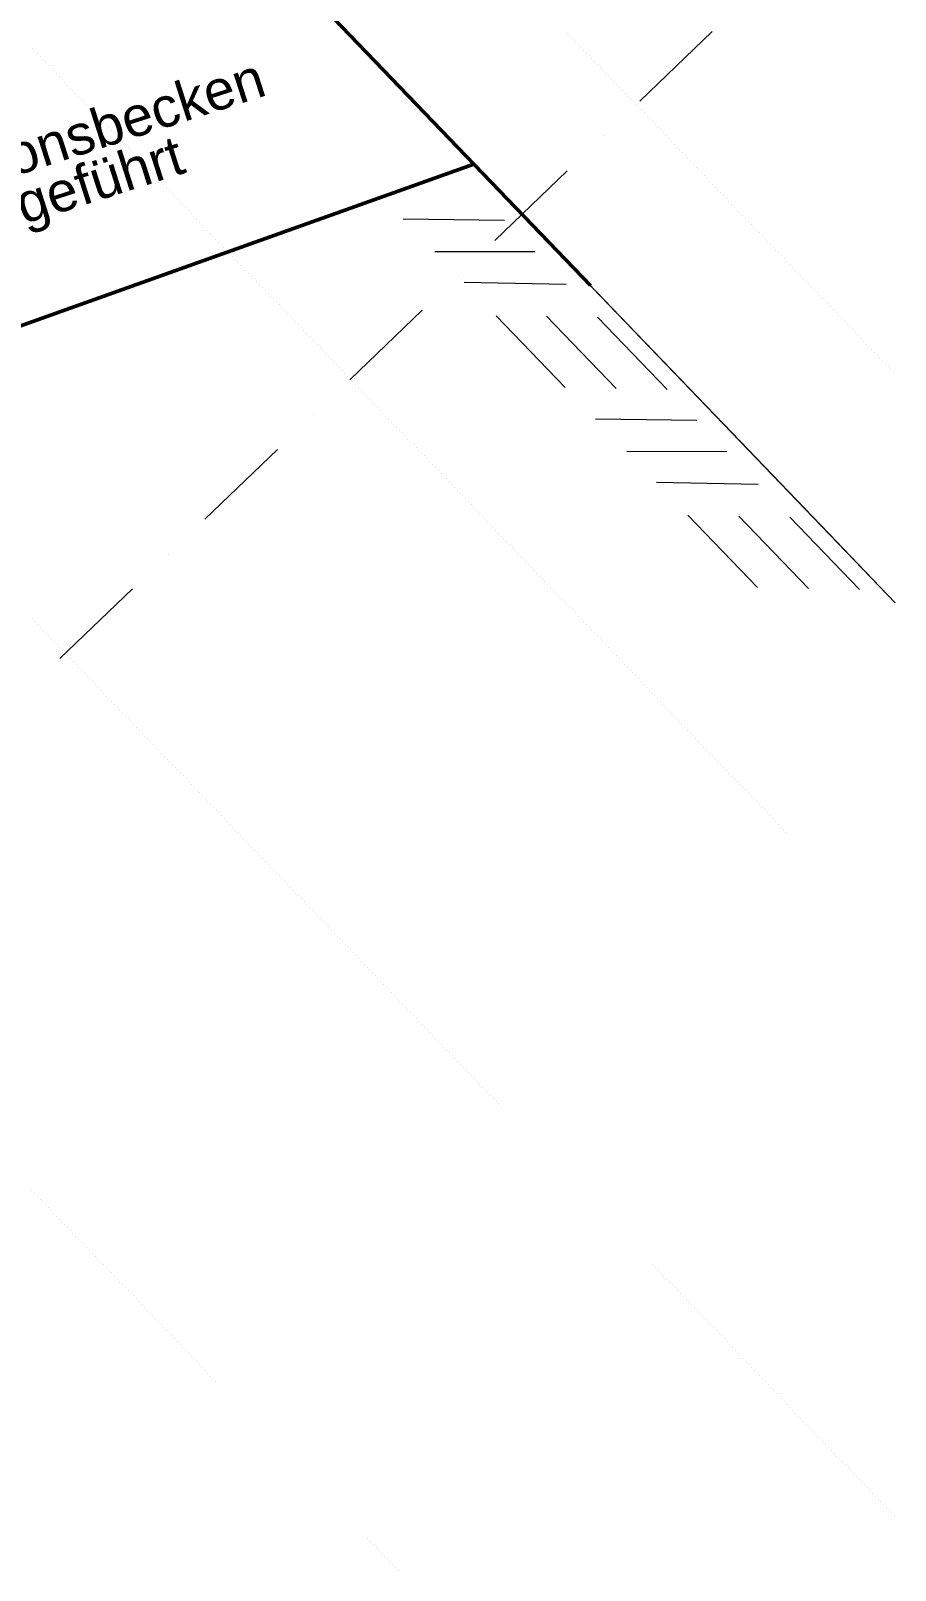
# Model space of a CAD drawing. Header units: metres. Extents: x 2687650.8 to 2687727.1, y 1234407.3 to 1234484.3.
# Drawn here: x 2687684.277 to 2687686.462, y 1234472.191 to 1234476.08 of the extents above; entities that cross this region are included whole.
import ezdxf

# ---------------------------------------------------------------- set-up
doc = ezdxf.new("R2010")
doc.units = ezdxf.units.M
for name, color, linetype in [('PDF_0', 7, 'Continuous'), ('PDF_E_BETON', 7, 'Continuous'), ('PDF_Ebene 2', 7, 'Continuous'), ('PDF_Text', 7, 'Continuous')]:
    doc.layers.add(name, color=color, linetype=linetype)
doc.layers.add('PDF__Parzellengrenze', color=7, linetype='Continuous', true_color=0x7f7f7f)
doc.layers.add('PDF_E_Schnitte_1_50', color=7, linetype='Continuous', true_color=0x7f7f7f)
doc.styles.add('PDF Arial', font='arial.ttf')

# ---------------------------------------------------------------- blocks, each defined once
blk = doc.blocks.new('A$C1c84ec86')
at = {"layer": 'PDF_0', "lineweight": 18}
blk.add_lwpolyline([(324.07, 3566.65), (579.34, 3566.65), (583.36, 3856.21), (583.36, 4046.29), (941.51, 4046.29)], dxfattribs=at)
at = {"layer": 'PDF__Parzellengrenze', "lineweight": 18}
for points in [[(805.41, 4087.57), (805.41, 4112.97)], [(805.41, 4074.87), (805.41, 4074.87)], [(805.41, 4036.77), (805.41, 4062.17)], [(805.41, 4024.07), (805.41, 4024.07)], [(805.41, 3985.97), (805.41, 4011.37)], [(805.41, 3973.27), (805.41, 3973.27)], [(805.41, 3935.16), (805.41, 3960.56)], [(805.41, 3922.46), (805.41, 3922.46)], [(805.41, 3884.36), (805.41, 3909.76)]]:
    blk.add_lwpolyline(points, dxfattribs=at)
at = {"layer": 'PDF_E_BETON', "lineweight": 50}
blk.add_lwpolyline([(583.36, 3792.08), (673.32, 3792.08), (787.84, 4046.29)], dxfattribs=at)
at = {"layer": 'PDF_E_Schnitte_1_50', "color": 7, "lineweight": 50}
blk.add_lwpolyline([(579.34, 3332.12), (579.34, 4046.29), (830.38, 4046.29)], dxfattribs=at)
at = {"layer": 'PDF_E_Schnitte_1_50', "lineweight": 18}
for points in [[(787.84, 4046.29), (812.18, 4046.29), (847.1, 4046.29), (882.03, 4046.29), (917.17, 4046.29), (941.51, 4046.29)], [(803.5, 4042.06), (785.51, 4023.85)], [(814.51, 4042.06), (796.94, 4023.85)], [(825.94, 4042.06), (807.73, 4023.85)], [(837.37, 4042.06), (862.77, 4042.06)], [(873.56, 4042.06), (855.57, 4023.85)], [(884.57, 4042.06), (867, 4023.85)], [(896, 4042.06), (877.8, 4023.85)], [(907.43, 4042.06), (932.83, 4042.06)], [(828.27, 4032.96), (853.67, 4032.96)], [(898.33, 4032.96), (923.73, 4032.96)], [(819.38, 4023.85), (844.56, 4023.85)], [(889.23, 4023.85), (914.63, 4023.85)]]:
    blk.add_lwpolyline(points, dxfattribs=at)
at = {"layer": 'PDF_Ebene 2', "lineweight": 20}
for points in [[(780.43, 4086.3), (780.43, 4086.3)], [(781.28, 4086.3), (781.28, 4086.3)], [(782.33, 4086.3), (782.33, 4086.3)], [(783.39, 4086.3), (783.39, 4086.3)], [(784.24, 4086.3), (784.24, 4086.3)], [(785.3, 4086.3), (785.3, 4086.3)], [(786.36, 4086.3), (786.36, 4086.3)], [(787.41, 4086.3), (787.41, 4086.3)], [(788.26, 4086.3), (788.26, 4086.3)], [(789.32, 4086.3), (789.32, 4086.3)], [(790.38, 4086.3), (790.38, 4086.3)], [(791.44, 4086.3), (791.44, 4086.3)], [(792.28, 4086.3), (792.28, 4086.3)], [(793.34, 4086.3), (793.34, 4086.3)], [(794.4, 4086.3), (794.4, 4086.3)], [(795.25, 4086.3), (795.25, 4086.3)], [(796.3, 4086.3), (796.3, 4086.3)], [(797.36, 4086.3), (797.36, 4086.3)], [(798.42, 4086.3), (798.42, 4086.3)], [(799.27, 4086.3), (799.27, 4086.3)], [(800.33, 4086.3), (800.33, 4086.3)], [(801.38, 4086.3), (801.38, 4086.3)], [(802.44, 4086.3), (802.44, 4086.3)], [(803.29, 4086.3), (803.29, 4086.3)], [(804.35, 4086.3), (804.35, 4086.3)], [(805.41, 4086.3), (805.41, 4086.3)], [(806.25, 4086.3), (806.25, 4086.3)], [(807.31, 4086.3), (807.31, 4086.3)], [(808.37, 4086.3), (808.37, 4086.3)], [(809.43, 4086.3), (809.43, 4086.3)], [(810.27, 4086.3), (810.27, 4086.3)], [(811.33, 4086.3), (811.33, 4086.3)], [(812.39, 4086.3), (812.39, 4086.3)], [(813.45, 4086.3), (813.45, 4086.3)], [(814.3, 4086.3), (814.3, 4086.3)], [(815.35, 4086.3), (815.35, 4086.3)], [(816.41, 4086.3), (816.41, 4086.3)], [(817.26, 4086.3), (817.26, 4086.3)], [(818.32, 4086.3), (818.32, 4086.3)], [(819.38, 4086.3), (819.38, 4086.3)], [(820.43, 4086.3), (820.43, 4086.3)], [(821.28, 4086.3), (821.28, 4086.3)], [(822.34, 4086.3), (822.34, 4086.3)], [(823.4, 4086.3), (823.4, 4086.3)], [(824.24, 4086.3), (824.24, 4086.3)], [(825.3, 4086.3), (825.3, 4086.3)], [(826.36, 4086.3), (826.36, 4086.3)], [(827.42, 4086.3), (827.42, 4086.3)], [(828.27, 4086.3), (828.27, 4086.3)], [(829.32, 4086.3), (829.32, 4086.3)], [(830.38, 4086.3), (830.38, 4086.3)], [(831.44, 4086.3), (831.44, 4086.3)], [(832.29, 4086.3), (832.29, 4086.3)], [(833.35, 4086.3), (833.35, 4086.3)], [(834.4, 4086.3), (834.4, 4086.3)], [(835.25, 4086.3), (835.25, 4086.3)], [(836.31, 4086.3), (836.31, 4086.3)], [(837.37, 4086.3), (837.37, 4086.3)], [(838.43, 4086.3), (838.43, 4086.3)], [(839.27, 4086.3), (839.27, 4086.3)], [(840.33, 4086.3), (840.33, 4086.3)], [(841.39, 4086.3), (841.39, 4086.3)], [(842.45, 4086.3), (842.45, 4086.3)], [(843.29, 4086.3), (843.29, 4086.3)], [(844.35, 4086.3), (844.35, 4086.3)], [(845.41, 4086.3), (845.41, 4086.3)], [(846.26, 4086.3), (846.26, 4086.3)], [(847.32, 4086.3), (847.32, 4086.3)], [(848.37, 4086.3), (848.37, 4086.3)], [(849.43, 4086.3), (849.43, 4086.3)], [(850.28, 4086.3), (850.28, 4086.3)], [(851.34, 4086.3), (851.34, 4086.3)], [(852.4, 4086.3), (852.4, 4086.3)], [(853.46, 4086.3), (853.46, 4086.3)], [(854.3, 4086.3), (854.3, 4086.3)], [(855.36, 4086.3), (855.36, 4086.3)], [(856.42, 4086.3), (856.42, 4086.3)], [(857.27, 4086.3), (857.27, 4086.3)], [(858.32, 4086.3), (858.32, 4086.3)], [(859.38, 4086.3), (859.38, 4086.3)], [(860.44, 4086.3), (860.44, 4086.3)], [(861.29, 4086.3), (861.29, 4086.3)], [(862.35, 4086.3), (862.35, 4086.3)], [(863.4, 4086.3), (863.4, 4086.3)], [(864.46, 4086.3), (864.46, 4086.3)], [(865.31, 4086.3), (865.31, 4086.3)], [(866.37, 4086.3), (866.37, 4086.3)], [(867.43, 4086.3), (867.43, 4086.3)], [(868.27, 4086.3), (868.27, 4086.3)], [(869.33, 4086.3), (869.33, 4086.3)], [(870.39, 4086.3), (870.39, 4086.3)], [(871.45, 4086.3), (871.45, 4086.3)], [(872.29, 4086.3), (872.29, 4086.3)], [(873.35, 4086.3), (873.35, 4086.3)], [(874.41, 4086.3), (874.41, 4086.3)], [(875.26, 4086.3), (875.26, 4086.3)], [(876.32, 4086.3), (876.32, 4086.3)], [(877.37, 4086.3), (877.37, 4086.3)], [(878.43, 4086.3), (878.43, 4086.3)], [(879.28, 4086.3), (879.28, 4086.3)], [(880.34, 4086.3), (880.34, 4086.3)], [(881.4, 4086.3), (881.4, 4086.3)], [(882.45, 4086.3), (882.45, 4086.3)], [(883.3, 4086.3), (883.3, 4086.3)], [(884.36, 4086.3), (884.36, 4086.3)], [(885.42, 4086.3), (885.42, 4086.3)], [(886.26, 4086.3), (886.26, 4086.3)], [(887.32, 4086.3), (887.32, 4086.3)], [(888.38, 4086.3), (888.38, 4086.3)], [(889.44, 4086.3), (889.44, 4086.3)], [(890.29, 4086.3), (890.29, 4086.3)], [(891.34, 4086.3), (891.34, 4086.3)], [(892.4, 4086.3), (892.4, 4086.3)], [(893.46, 4086.3), (893.46, 4086.3)], [(894.31, 4086.3), (894.31, 4086.3)], [(895.37, 4086.3), (895.37, 4086.3)], [(896.42, 4086.3), (896.42, 4086.3)], [(897.27, 4086.3), (897.27, 4086.3)], [(898.33, 4086.3), (898.33, 4086.3)], [(899.39, 4086.3), (899.39, 4086.3)], [(689.41, 3986.18), (689.41, 3986.18)], [(690.26, 3986.18), (690.26, 3986.18)], [(691.32, 3986.18), (691.32, 3986.18)], [(692.37, 3986.18), (692.37, 3986.18)], [(693.22, 3986.18), (693.22, 3986.18)], [(694.28, 3986.18), (694.28, 3986.18)], [(695.34, 3986.18), (695.34, 3986.18)], [(696.4, 3986.18), (696.4, 3986.18)], [(697.24, 3986.18), (697.24, 3986.18)], [(698.3, 3986.18), (698.3, 3986.18)], [(699.36, 3986.18), (699.36, 3986.18)], [(700.42, 3986.18), (700.42, 3986.18)], [(701.26, 3986.18), (701.26, 3986.18)], [(702.32, 3986.18), (702.32, 3986.18)], [(703.38, 3986.18), (703.38, 3986.18)], [(704.23, 3986.18), (704.23, 3986.18)], [(705.29, 3986.18), (705.29, 3986.18)], [(706.34, 3986.18), (706.34, 3986.18)], [(707.4, 3986.18), (707.4, 3986.18)], [(708.25, 3986.18), (708.25, 3986.18)], [(709.31, 3986.18), (709.31, 3986.18)], [(710.37, 3986.18), (710.37, 3986.18)], [(711.21, 3986.18), (711.21, 3986.18)], [(712.27, 3986.18), (712.27, 3986.18)], [(713.33, 3986.18), (713.33, 3986.18)], [(714.39, 3986.18), (714.39, 3986.18)], [(715.23, 3986.18), (715.23, 3986.18)], [(716.29, 3986.18), (716.29, 3986.18)], [(717.35, 3986.18), (717.35, 3986.18)], [(718.41, 3986.18), (718.41, 3986.18)], [(719.26, 3986.18), (719.26, 3986.18)], [(720.31, 3986.18), (720.31, 3986.18)], [(721.37, 3986.18), (721.37, 3986.18)], [(722.22, 3986.18), (722.22, 3986.18)], [(723.28, 3986.18), (723.28, 3986.18)], [(724.34, 3986.18), (724.34, 3986.18)], [(725.39, 3986.18), (725.39, 3986.18)], [(726.24, 3986.18), (726.24, 3986.18)], [(727.3, 3986.18), (727.3, 3986.18)], [(728.36, 3986.18), (728.36, 3986.18)], [(729.42, 3986.18), (729.42, 3986.18)], [(730.26, 3986.18), (730.26, 3986.18)], [(731.32, 3986.18), (731.32, 3986.18)], [(732.38, 3986.18), (732.38, 3986.18)], [(733.23, 3986.18), (733.23, 3986.18)], [(734.28, 3986.18), (734.28, 3986.18)], [(735.34, 3986.18), (735.34, 3986.18)], [(736.4, 3986.18), (736.4, 3986.18)], [(737.25, 3986.18), (737.25, 3986.18)], [(738.31, 3986.18), (738.31, 3986.18)], [(739.36, 3986.18), (739.36, 3986.18)], [(740.42, 3986.18), (740.42, 3986.18)], [(741.27, 3986.18), (741.27, 3986.18)], [(742.33, 3986.18), (742.33, 3986.18)], [(743.39, 3986.18), (743.39, 3986.18)], [(744.23, 3986.18), (744.23, 3986.18)], [(745.29, 3986.18), (745.29, 3986.18)], [(746.35, 3986.18), (746.35, 3986.18)], [(747.41, 3986.18), (747.41, 3986.18)], [(748.25, 3986.18), (748.25, 3986.18)], [(749.31, 3986.18), (749.31, 3986.18)], [(750.37, 3986.18), (750.37, 3986.18)], [(751.43, 3986.18), (751.43, 3986.18)], [(752.28, 3986.18), (752.28, 3986.18)], [(753.33, 3986.18), (753.33, 3986.18)], [(754.39, 3986.18), (754.39, 3986.18)], [(755.24, 3986.18), (755.24, 3986.18)], [(756.3, 3986.18), (756.3, 3986.18)], [(757.36, 3986.18), (757.36, 3986.18)], [(758.42, 3986.18), (758.42, 3986.18)], [(759.26, 3986.18), (759.26, 3986.18)], [(760.32, 3986.18), (760.32, 3986.18)], [(761.38, 3986.18), (761.38, 3986.18)], [(762.23, 3986.18), (762.23, 3986.18)], [(763.28, 3986.18), (763.28, 3986.18)], [(764.34, 3986.18), (764.34, 3986.18)], [(765.4, 3986.18), (765.4, 3986.18)], [(766.25, 3986.18), (766.25, 3986.18)], [(767.31, 3986.18), (767.31, 3986.18)], [(768.36, 3986.18), (768.36, 3986.18)], [(769.42, 3986.18), (769.42, 3986.18)], [(770.27, 3986.18), (770.27, 3986.18)], [(771.33, 3986.18), (771.33, 3986.18)], [(772.39, 3986.18), (772.39, 3986.18)], [(773.23, 3986.18), (773.23, 3986.18)], [(774.29, 3986.18), (774.29, 3986.18)], [(775.35, 3986.18), (775.35, 3986.18)], [(776.41, 3986.18), (776.41, 3986.18)], [(777.25, 3986.18), (777.25, 3986.18)], [(778.31, 3986.18), (778.31, 3986.18)], [(779.37, 3986.18), (779.37, 3986.18)], [(780.43, 3986.18), (780.43, 3986.18)], [(781.28, 3986.18), (781.28, 3986.18)], [(782.33, 3986.18), (782.33, 3986.18)], [(783.39, 3986.18), (783.39, 3986.18)], [(784.24, 3986.18), (784.24, 3986.18)], [(785.3, 3986.18), (785.3, 3986.18)], [(786.36, 3986.18), (786.36, 3986.18)], [(787.41, 3986.18), (787.41, 3986.18)], [(788.26, 3986.18), (788.26, 3986.18)], [(789.32, 3986.18), (789.32, 3986.18)], [(790.38, 3986.18), (790.38, 3986.18)], [(791.44, 3986.18), (791.44, 3986.18)], [(792.28, 3986.18), (792.28, 3986.18)], [(793.34, 3986.18), (793.34, 3986.18)], [(794.4, 3986.18), (794.4, 3986.18)], [(795.25, 3986.18), (795.25, 3986.18)], [(796.3, 3986.18), (796.3, 3986.18)], [(797.36, 3986.18), (797.36, 3986.18)], [(798.42, 3986.18), (798.42, 3986.18)], [(799.27, 3986.18), (799.27, 3986.18)], [(800.33, 3986.18), (800.33, 3986.18)], [(801.38, 3986.18), (801.38, 3986.18)], [(802.44, 3986.18), (802.44, 3986.18)], [(803.29, 3986.18), (803.29, 3986.18)], [(804.35, 3986.18), (804.35, 3986.18)], [(805.41, 3986.18), (805.41, 3986.18)], [(806.25, 3986.18), (806.25, 3986.18)], [(807.31, 3986.18), (807.31, 3986.18)], [(808.37, 3986.18), (808.37, 3986.18)], [(809.43, 3986.18), (809.43, 3986.18)], [(810.27, 3986.18), (810.27, 3986.18)], [(811.33, 3986.18), (811.33, 3986.18)], [(812.39, 3986.18), (812.39, 3986.18)], [(813.45, 3986.18), (813.45, 3986.18)], [(814.3, 3986.18), (814.3, 3986.18)], [(815.35, 3986.18), (815.35, 3986.18)], [(816.41, 3986.18), (816.41, 3986.18)], [(817.26, 3986.18), (817.26, 3986.18)], [(818.32, 3986.18), (818.32, 3986.18)], [(819.38, 3986.18), (819.38, 3986.18)], [(820.43, 3986.18), (820.43, 3986.18)], [(821.28, 3986.18), (821.28, 3986.18)], [(822.34, 3986.18), (822.34, 3986.18)], [(823.4, 3986.18), (823.4, 3986.18)], [(824.24, 3986.18), (824.24, 3986.18)], [(825.3, 3986.18), (825.3, 3986.18)], [(826.36, 3986.18), (826.36, 3986.18)], [(827.42, 3986.18), (827.42, 3986.18)], [(828.27, 3986.18), (828.27, 3986.18)], [(829.32, 3986.18), (829.32, 3986.18)], [(830.38, 3986.18), (830.38, 3986.18)], [(831.44, 3986.18), (831.44, 3986.18)], [(832.29, 3986.18), (832.29, 3986.18)], [(833.35, 3986.18), (833.35, 3986.18)], [(834.4, 3986.18), (834.4, 3986.18)], [(835.25, 3986.18), (835.25, 3986.18)], [(836.31, 3986.18), (836.31, 3986.18)], [(837.37, 3986.18), (837.37, 3986.18)], [(838.43, 3986.18), (838.43, 3986.18)], [(839.27, 3986.18), (839.27, 3986.18)], [(840.33, 3986.18), (840.33, 3986.18)], [(841.39, 3986.18), (841.39, 3986.18)], [(842.45, 3986.18), (842.45, 3986.18)], [(843.29, 3986.18), (843.29, 3986.18)], [(844.35, 3986.18), (844.35, 3986.18)], [(845.41, 3986.18), (845.41, 3986.18)], [(846.26, 3986.18), (846.26, 3986.18)], [(847.32, 3986.18), (847.32, 3986.18)], [(848.37, 3986.18), (848.37, 3986.18)], [(849.43, 3986.18), (849.43, 3986.18)], [(850.28, 3986.18), (850.28, 3986.18)], [(851.34, 3986.18), (851.34, 3986.18)], [(852.4, 3986.18), (852.4, 3986.18)], [(853.46, 3986.18), (853.46, 3986.18)], [(854.3, 3986.18), (854.3, 3986.18)], [(855.36, 3986.18), (855.36, 3986.18)], [(856.42, 3986.18), (856.42, 3986.18)], [(857.27, 3986.18), (857.27, 3986.18)], [(858.32, 3986.18), (858.32, 3986.18)], [(859.38, 3986.18), (859.38, 3986.18)], [(860.44, 3986.18), (860.44, 3986.18)], [(861.29, 3986.18), (861.29, 3986.18)], [(862.35, 3986.18), (862.35, 3986.18)], [(863.4, 3986.18), (863.4, 3986.18)], [(864.46, 3986.18), (864.46, 3986.18)], [(865.31, 3986.18), (865.31, 3986.18)], [(866.37, 3986.18), (866.37, 3986.18)], [(867.43, 3986.18), (867.43, 3986.18)], [(868.27, 3986.18), (868.27, 3986.18)], [(869.33, 3986.18), (869.33, 3986.18)], [(870.39, 3986.18), (870.39, 3986.18)], [(871.45, 3986.18), (871.45, 3986.18)], [(872.29, 3986.18), (872.29, 3986.18)], [(873.35, 3986.18), (873.35, 3986.18)], [(874.41, 3986.18), (874.41, 3986.18)], [(875.26, 3986.18), (875.26, 3986.18)], [(876.32, 3986.18), (876.32, 3986.18)], [(877.37, 3986.18), (877.37, 3986.18)], [(878.43, 3986.18), (878.43, 3986.18)], [(879.28, 3986.18), (879.28, 3986.18)], [(880.34, 3986.18), (880.34, 3986.18)], [(881.4, 3986.18), (881.4, 3986.18)], [(882.45, 3986.18), (882.45, 3986.18)], [(883.3, 3986.18), (883.3, 3986.18)], [(884.36, 3986.18), (884.36, 3986.18)], [(885.42, 3986.18), (885.42, 3986.18)], [(886.26, 3986.18), (886.26, 3986.18)], [(887.32, 3986.18), (887.32, 3986.18)], [(888.38, 3986.18), (888.38, 3986.18)], [(889.44, 3986.18), (889.44, 3986.18)], [(890.29, 3986.18), (890.29, 3986.18)], [(891.34, 3986.18), (891.34, 3986.18)], [(892.4, 3986.18), (892.4, 3986.18)], [(893.46, 3986.18), (893.46, 3986.18)], [(894.31, 3986.18), (894.31, 3986.18)], [(895.37, 3986.18), (895.37, 3986.18)], [(896.42, 3986.18), (896.42, 3986.18)], [(897.27, 3986.18), (897.27, 3986.18)], [(898.33, 3986.18), (898.33, 3986.18)], [(899.39, 3986.18), (899.39, 3986.18)], [(900.45, 3986.18), (900.45, 3986.18)], [(901.29, 3986.18), (901.29, 3986.18)], [(902.35, 3986.18), (902.35, 3986.18)], [(903.41, 3986.18), (903.41, 3986.18)], [(904.47, 3986.18), (904.47, 3986.18)], [(905.31, 3986.18), (905.31, 3986.18)], [(906.37, 3986.18), (906.37, 3986.18)], [(907.43, 3986.18), (907.43, 3986.18)], [(908.28, 3986.18), (908.28, 3986.18)], [(909.34, 3986.18), (909.34, 3986.18)], [(910.39, 3986.18), (910.39, 3986.18)], [(911.45, 3986.18), (911.45, 3986.18)], [(912.3, 3986.18), (912.3, 3986.18)], [(913.36, 3986.18), (913.36, 3986.18)], [(914.42, 3986.18), (914.42, 3986.18)], [(915.47, 3986.18), (915.47, 3986.18)], [(916.32, 3986.18), (916.32, 3986.18)], [(917.38, 3986.18), (917.38, 3986.18)], [(918.44, 3986.18), (918.44, 3986.18)], [(919.28, 3986.18), (919.28, 3986.18)], [(920.34, 3986.18), (920.34, 3986.18)], [(921.4, 3986.18), (921.4, 3986.18)], [(922.46, 3986.18), (922.46, 3986.18)], [(923.31, 3986.18), (923.31, 3986.18)], [(924.36, 3986.18), (924.36, 3986.18)], [(925.42, 3986.18), (925.42, 3986.18)], [(926.27, 3986.18), (926.27, 3986.18)], [(927.33, 3986.18), (927.33, 3986.18)], [(928.39, 3986.18), (928.39, 3986.18)], [(929.44, 3986.18), (929.44, 3986.18)], [(930.29, 3986.18), (930.29, 3986.18)], [(931.35, 3986.18), (931.35, 3986.18)], [(932.41, 3986.18), (932.41, 3986.18)], [(933.47, 3986.18), (933.47, 3986.18)], [(934.31, 3986.18), (934.31, 3986.18)], [(935.37, 3986.18), (935.37, 3986.18)], [(936.43, 3986.18), (936.43, 3986.18)], [(937.28, 3986.18), (937.28, 3986.18)], [(938.33, 3986.18), (938.33, 3986.18)], [(939.39, 3986.18), (939.39, 3986.18)], [(940.45, 3986.18), (940.45, 3986.18)], [(941.3, 3986.18), (941.3, 3986.18)], [(942.36, 3986.18), (942.36, 3986.18)], [(943.41, 3986.18), (943.41, 3986.18)], [(944.47, 3986.18), (944.47, 3986.18)], [(945.32, 3986.18), (945.32, 3986.18)], [(946.38, 3986.18), (946.38, 3986.18)], [(947.44, 3986.18), (947.44, 3986.18)], [(948.28, 3986.18), (948.28, 3986.18)], [(949.34, 3986.18), (949.34, 3986.18)], [(950.4, 3986.18), (950.4, 3986.18)], [(951.46, 3986.18), (951.46, 3986.18)], [(952.31, 3986.18), (952.31, 3986.18)], [(953.36, 3986.18), (953.36, 3986.18)], [(954.42, 3986.18), (954.42, 3986.18)], [(955.48, 3986.18), (955.48, 3986.18)], [(956.33, 3986.18), (956.33, 3986.18)], [(957.39, 3986.18), (957.39, 3986.18)], [(958.44, 3986.18), (958.44, 3986.18)], [(959.29, 3986.18), (959.29, 3986.18)], [(960.35, 3986.18), (960.35, 3986.18)], [(961.41, 3986.18), (961.41, 3986.18)], [(962.47, 3986.18), (962.47, 3986.18)], [(963.31, 3986.18), (963.31, 3986.18)], [(964.37, 3986.18), (964.37, 3986.18)], [(793.34, 3886.27), (793.34, 3886.27)], [(794.4, 3886.27), (794.4, 3886.27)], [(795.25, 3886.27), (795.25, 3886.27)], [(796.3, 3886.27), (796.3, 3886.27)], [(797.36, 3886.27), (797.36, 3886.27)], [(798.42, 3886.27), (798.42, 3886.27)], [(799.27, 3886.27), (799.27, 3886.27)], [(800.33, 3886.27), (800.33, 3886.27)], [(801.38, 3886.27), (801.38, 3886.27)], [(802.44, 3886.27), (802.44, 3886.27)], [(803.29, 3886.27), (803.29, 3886.27)], [(804.35, 3886.27), (804.35, 3886.27)], [(805.41, 3886.27), (805.41, 3886.27)], [(806.25, 3886.27), (806.25, 3886.27)], [(807.31, 3886.27), (807.31, 3886.27)], [(808.37, 3886.27), (808.37, 3886.27)], [(809.43, 3886.27), (809.43, 3886.27)], [(810.27, 3886.27), (810.27, 3886.27)], [(811.33, 3886.27), (811.33, 3886.27)], [(812.39, 3886.27), (812.39, 3886.27)], [(813.45, 3886.27), (813.45, 3886.27)], [(814.3, 3886.27), (814.3, 3886.27)], [(815.35, 3886.27), (815.35, 3886.27)], [(816.41, 3886.27), (816.41, 3886.27)], [(817.26, 3886.27), (817.26, 3886.27)], [(818.32, 3886.27), (818.32, 3886.27)], [(819.38, 3886.27), (819.38, 3886.27)], [(820.43, 3886.27), (820.43, 3886.27)], [(821.28, 3886.27), (821.28, 3886.27)], [(822.34, 3886.27), (822.34, 3886.27)], [(823.4, 3886.27), (823.4, 3886.27)], [(824.24, 3886.27), (824.24, 3886.27)], [(825.3, 3886.27), (825.3, 3886.27)], [(826.36, 3886.27), (826.36, 3886.27)], [(827.42, 3886.27), (827.42, 3886.27)], [(828.27, 3886.27), (828.27, 3886.27)], [(829.32, 3886.27), (829.32, 3886.27)], [(830.38, 3886.27), (830.38, 3886.27)], [(831.44, 3886.27), (831.44, 3886.27)], [(832.29, 3886.27), (832.29, 3886.27)], [(833.35, 3886.27), (833.35, 3886.27)], [(834.4, 3886.27), (834.4, 3886.27)], [(835.25, 3886.27), (835.25, 3886.27)], [(836.31, 3886.27), (836.31, 3886.27)], [(837.37, 3886.27), (837.37, 3886.27)], [(838.43, 3886.27), (838.43, 3886.27)], [(839.27, 3886.27), (839.27, 3886.27)], [(840.33, 3886.27), (840.33, 3886.27)], [(841.39, 3886.27), (841.39, 3886.27)], [(842.45, 3886.27), (842.45, 3886.27)], [(843.29, 3886.27), (843.29, 3886.27)], [(844.35, 3886.27), (844.35, 3886.27)], [(845.41, 3886.27), (845.41, 3886.27)], [(846.26, 3886.27), (846.26, 3886.27)], [(847.32, 3886.27), (847.32, 3886.27)], [(848.37, 3886.27), (848.37, 3886.27)], [(849.43, 3886.27), (849.43, 3886.27)], [(850.28, 3886.27), (850.28, 3886.27)], [(851.34, 3886.27), (851.34, 3886.27)], [(852.4, 3886.27), (852.4, 3886.27)], [(853.46, 3886.27), (853.46, 3886.27)], [(854.3, 3886.27), (854.3, 3886.27)], [(855.36, 3886.27), (855.36, 3886.27)], [(856.42, 3886.27), (856.42, 3886.27)], [(857.27, 3886.27), (857.27, 3886.27)], [(858.32, 3886.27), (858.32, 3886.27)], [(859.38, 3886.27), (859.38, 3886.27)], [(860.44, 3886.27), (860.44, 3886.27)], [(861.29, 3886.27), (861.29, 3886.27)], [(862.35, 3886.27), (862.35, 3886.27)], [(863.4, 3886.27), (863.4, 3886.27)], [(864.46, 3886.27), (864.46, 3886.27)], [(865.31, 3886.27), (865.31, 3886.27)], [(866.37, 3886.27), (866.37, 3886.27)], [(867.43, 3886.27), (867.43, 3886.27)], [(868.27, 3886.27), (868.27, 3886.27)], [(869.33, 3886.27), (869.33, 3886.27)], [(870.39, 3886.27), (870.39, 3886.27)], [(871.45, 3886.27), (871.45, 3886.27)], [(872.29, 3886.27), (872.29, 3886.27)], [(873.35, 3886.27), (873.35, 3886.27)], [(874.41, 3886.27), (874.41, 3886.27)], [(875.26, 3886.27), (875.26, 3886.27)], [(876.32, 3886.27), (876.32, 3886.27)], [(877.37, 3886.27), (877.37, 3886.27)], [(878.43, 3886.27), (878.43, 3886.27)], [(879.28, 3886.27), (879.28, 3886.27)], [(880.34, 3886.27), (880.34, 3886.27)], [(881.4, 3886.27), (881.4, 3886.27)], [(882.45, 3886.27), (882.45, 3886.27)], [(883.3, 3886.27), (883.3, 3886.27)], [(884.36, 3886.27), (884.36, 3886.27)], [(885.42, 3886.27), (885.42, 3886.27)], [(886.26, 3886.27), (886.26, 3886.27)], [(887.32, 3886.27), (887.32, 3886.27)], [(888.38, 3886.27), (888.38, 3886.27)], [(889.44, 3886.27), (889.44, 3886.27)], [(890.29, 3886.27), (890.29, 3886.27)], [(891.34, 3886.27), (891.34, 3886.27)], [(892.4, 3886.27), (892.4, 3886.27)], [(893.46, 3886.27), (893.46, 3886.27)], [(894.31, 3886.27), (894.31, 3886.27)], [(895.37, 3886.27), (895.37, 3886.27)], [(896.42, 3886.27), (896.42, 3886.27)], [(897.27, 3886.27), (897.27, 3886.27)], [(898.33, 3886.27), (898.33, 3886.27)], [(899.39, 3886.27), (899.39, 3886.27)], [(900.45, 3886.27), (900.45, 3886.27)], [(901.29, 3886.27), (901.29, 3886.27)], [(902.35, 3886.27), (902.35, 3886.27)], [(903.41, 3886.27), (903.41, 3886.27)], [(904.47, 3886.27), (904.47, 3886.27)], [(905.31, 3886.27), (905.31, 3886.27)], [(906.37, 3886.27), (906.37, 3886.27)], [(907.43, 3886.27), (907.43, 3886.27)], [(908.28, 3886.27), (908.28, 3886.27)], [(909.34, 3886.27), (909.34, 3886.27)], [(910.39, 3886.27), (910.39, 3886.27)], [(911.45, 3886.27), (911.45, 3886.27)], [(912.3, 3886.27), (912.3, 3886.27)], [(913.36, 3886.27), (913.36, 3886.27)], [(914.42, 3886.27), (914.42, 3886.27)], [(915.47, 3886.27), (915.47, 3886.27)], [(916.32, 3886.27), (916.32, 3886.27)], [(917.38, 3886.27), (917.38, 3886.27)], [(918.44, 3886.27), (918.44, 3886.27)], [(919.28, 3886.27), (919.28, 3886.27)], [(920.34, 3886.27), (920.34, 3886.27)], [(921.4, 3886.27), (921.4, 3886.27)], [(922.46, 3886.27), (922.46, 3886.27)], [(923.31, 3886.27), (923.31, 3886.27)], [(924.36, 3886.27), (924.36, 3886.27)], [(925.42, 3886.27), (925.42, 3886.27)], [(926.27, 3886.27), (926.27, 3886.27)], [(927.33, 3886.27), (927.33, 3886.27)], [(928.39, 3886.27), (928.39, 3886.27)], [(929.44, 3886.27), (929.44, 3886.27)], [(930.29, 3886.27), (930.29, 3886.27)], [(931.35, 3886.27), (931.35, 3886.27)], [(932.41, 3886.27), (932.41, 3886.27)], [(933.47, 3886.27), (933.47, 3886.27)], [(934.31, 3886.27), (934.31, 3886.27)], [(935.37, 3886.27), (935.37, 3886.27)], [(936.43, 3886.27), (936.43, 3886.27)], [(937.28, 3886.27), (937.28, 3886.27)], [(938.33, 3886.27), (938.33, 3886.27)], [(939.39, 3886.27), (939.39, 3886.27)], [(940.45, 3886.27), (940.45, 3886.27)], [(941.3, 3886.27), (941.3, 3886.27)], [(942.36, 3886.27), (942.36, 3886.27)], [(943.41, 3886.27), (943.41, 3886.27)], [(944.47, 3886.27), (944.47, 3886.27)], [(945.32, 3886.27), (945.32, 3886.27)], [(946.38, 3886.27), (946.38, 3886.27)], [(947.44, 3886.27), (947.44, 3886.27)], [(948.28, 3886.27), (948.28, 3886.27)], [(949.34, 3886.27), (949.34, 3886.27)], [(950.4, 3886.27), (950.4, 3886.27)], [(951.46, 3886.27), (951.46, 3886.27)], [(952.31, 3886.27), (952.31, 3886.27)], [(953.36, 3886.27), (953.36, 3886.27)], [(954.42, 3886.27), (954.42, 3886.27)], [(955.48, 3886.27), (955.48, 3886.27)], [(956.33, 3886.27), (956.33, 3886.27)], [(957.39, 3886.27), (957.39, 3886.27)], [(958.44, 3886.27), (958.44, 3886.27)], [(959.29, 3886.27), (959.29, 3886.27)], [(960.35, 3886.27), (960.35, 3886.27)], [(961.41, 3886.27), (961.41, 3886.27)], [(962.47, 3886.27), (962.47, 3886.27)], [(963.31, 3886.27), (963.31, 3886.27)], [(964.37, 3886.27), (964.37, 3886.27)], [(1019.62, 3886.27), (1019.62, 3886.27)], [(1020.67, 3886.27), (1020.67, 3886.27)], [(1021.73, 3886.27), (1021.73, 3886.27)], [(1022.58, 3886.27), (1022.58, 3886.27)], [(1023.64, 3886.27), (1023.64, 3886.27)], [(1024.7, 3886.27), (1024.7, 3886.27)], [(1025.75, 3886.27), (1025.75, 3886.27)], [(1026.6, 3886.27), (1026.6, 3886.27)], [(1027.66, 3886.27), (1027.66, 3886.27)], [(1028.72, 3886.27), (1028.72, 3886.27)], [(1029.56, 3886.27), (1029.56, 3886.27)], [(1030.62, 3886.27), (1030.62, 3886.27)], [(1031.68, 3886.27), (1031.68, 3886.27)], [(1032.74, 3886.27), (1032.74, 3886.27)], [(1033.59, 3886.27), (1033.59, 3886.27)], [(1034.64, 3886.27), (1034.64, 3886.27)], [(1035.7, 3886.27), (1035.7, 3886.27)], [(1036.76, 3886.27), (1036.76, 3886.27)], [(1037.61, 3886.27), (1037.61, 3886.27)], [(1038.67, 3886.27), (1038.67, 3886.27)], [(1039.73, 3886.27), (1039.73, 3886.27)], [(1040.57, 3886.27), (1040.57, 3886.27)], [(1041.63, 3886.27), (1041.63, 3886.27)], [(1042.69, 3886.27), (1042.69, 3886.27)], [(1043.75, 3886.27), (1043.75, 3886.27)], [(1044.59, 3886.27), (1044.59, 3886.27)], [(1045.65, 3886.27), (1045.65, 3886.27)], [(1046.71, 3886.27), (1046.71, 3886.27)], [(1047.56, 3886.27), (1047.56, 3886.27)], [(1048.62, 3886.27), (1048.62, 3886.27)], [(1049.67, 3886.27), (1049.67, 3886.27)], [(1050.73, 3886.27), (1050.73, 3886.27)], [(1051.58, 3886.27), (1051.58, 3886.27)], [(1052.64, 3886.27), (1052.64, 3886.27)], [(1053.7, 3886.27), (1053.7, 3886.27)], [(1054.75, 3886.27), (1054.75, 3886.27)], [(1055.6, 3886.27), (1055.6, 3886.27)], [(1056.66, 3886.27), (1056.66, 3886.27)], [(1057.72, 3886.27), (1057.72, 3886.27)], [(1058.56, 3886.27), (1058.56, 3886.27)], [(1059.62, 3886.27), (1059.62, 3886.27)], [(1060.68, 3886.27), (1060.68, 3886.27)], [(1061.74, 3886.27), (1061.74, 3886.27)], [(1062.59, 3886.27), (1062.59, 3886.27)], [(1063.64, 3886.27), (1063.64, 3886.27)], [(1064.7, 3886.27), (1064.7, 3886.27)], [(1065.76, 3886.27), (1065.76, 3886.27)], [(1066.61, 3886.27), (1066.61, 3886.27)], [(1067.67, 3886.27), (1067.67, 3886.27)], [(1068.72, 3886.27), (1068.72, 3886.27)], [(1069.57, 3886.27), (1069.57, 3886.27)], [(1070.63, 3886.27), (1070.63, 3886.27)], [(1071.69, 3886.27), (1071.69, 3886.27)], [(1072.75, 3886.27), (1072.75, 3886.27)], [(1073.59, 3886.27), (1073.59, 3886.27)], [(1074.65, 3886.27), (1074.65, 3886.27)], [(1075.71, 3886.27), (1075.71, 3886.27)], [(1076.56, 3886.27), (1076.56, 3886.27)], [(1077.61, 3886.27), (1077.61, 3886.27)], [(1078.67, 3886.27), (1078.67, 3886.27)], [(1079.73, 3886.27), (1079.73, 3886.27)], [(1080.58, 3886.27), (1080.58, 3886.27)], [(1081.64, 3886.27), (1081.64, 3886.27)], [(1082.69, 3886.27), (1082.69, 3886.27)], [(1083.75, 3886.27), (1083.75, 3886.27)], [(1084.6, 3886.27), (1084.6, 3886.27)], [(1085.66, 3886.27), (1085.66, 3886.27)], [(1086.72, 3886.27), (1086.72, 3886.27)], [(1087.56, 3886.27), (1087.56, 3886.27)], [(1088.62, 3886.27), (1088.62, 3886.27)], [(1089.68, 3886.27), (1089.68, 3886.27)], [(1090.74, 3886.27), (1090.74, 3886.27)], [(1091.58, 3886.27), (1091.58, 3886.27)], [(1092.64, 3886.27), (1092.64, 3886.27)], [(1093.7, 3886.27), (1093.7, 3886.27)], [(1094.76, 3886.27), (1094.76, 3886.27)], [(1095.61, 3886.27), (1095.61, 3886.27)], [(1096.66, 3886.27), (1096.66, 3886.27)], [(1097.72, 3886.27), (1097.72, 3886.27)], [(1098.57, 3886.27), (1098.57, 3886.27)], [(1099.63, 3886.27), (1099.63, 3886.27)], [(1100.69, 3886.27), (1100.69, 3886.27)], [(1101.74, 3886.27), (1101.74, 3886.27)], [(1102.59, 3886.27), (1102.59, 3886.27)], [(1103.65, 3886.27), (1103.65, 3886.27)], [(1104.71, 3886.27), (1104.71, 3886.27)], [(1105.77, 3886.27), (1105.77, 3886.27)], [(1106.61, 3886.27), (1106.61, 3886.27)], [(1107.67, 3886.27), (1107.67, 3886.27)], [(897.27, 3786.15), (897.27, 3786.15)], [(898.33, 3786.15), (898.33, 3786.15)], [(899.39, 3786.15), (899.39, 3786.15)], [(900.45, 3786.15), (900.45, 3786.15)], [(901.29, 3786.15), (901.29, 3786.15)], [(902.35, 3786.15), (902.35, 3786.15)], [(903.41, 3786.15), (903.41, 3786.15)], [(904.47, 3786.15), (904.47, 3786.15)], [(905.31, 3786.15), (905.31, 3786.15)], [(906.37, 3786.15), (906.37, 3786.15)], [(907.43, 3786.15), (907.43, 3786.15)], [(908.28, 3786.15), (908.28, 3786.15)], [(909.34, 3786.15), (909.34, 3786.15)], [(910.39, 3786.15), (910.39, 3786.15)], [(911.45, 3786.15), (911.45, 3786.15)], [(912.3, 3786.15), (912.3, 3786.15)], [(913.36, 3786.15), (913.36, 3786.15)], [(914.42, 3786.15), (914.42, 3786.15)], [(915.47, 3786.15), (915.47, 3786.15)], [(916.32, 3786.15), (916.32, 3786.15)], [(917.38, 3786.15), (917.38, 3786.15)], [(918.44, 3786.15), (918.44, 3786.15)], [(919.28, 3786.15), (919.28, 3786.15)], [(920.34, 3786.15), (920.34, 3786.15)], [(921.4, 3786.15), (921.4, 3786.15)], [(922.46, 3786.15), (922.46, 3786.15)], [(923.31, 3786.15), (923.31, 3786.15)], [(924.36, 3786.15), (924.36, 3786.15)], [(925.42, 3786.15), (925.42, 3786.15)], [(926.27, 3786.15), (926.27, 3786.15)], [(927.33, 3786.15), (927.33, 3786.15)], [(928.39, 3786.15), (928.39, 3786.15)], [(929.44, 3786.15), (929.44, 3786.15)], [(930.29, 3786.15), (930.29, 3786.15)], [(931.35, 3786.15), (931.35, 3786.15)], [(932.41, 3786.15), (932.41, 3786.15)], [(933.47, 3786.15), (933.47, 3786.15)], [(934.31, 3786.15), (934.31, 3786.15)], [(935.37, 3786.15), (935.37, 3786.15)], [(936.43, 3786.15), (936.43, 3786.15)], [(937.28, 3786.15), (937.28, 3786.15)], [(938.33, 3786.15), (938.33, 3786.15)], [(939.39, 3786.15), (939.39, 3786.15)], [(940.45, 3786.15), (940.45, 3786.15)], [(941.3, 3786.15), (941.3, 3786.15)], [(942.36, 3786.15), (942.36, 3786.15)], [(943.41, 3786.15), (943.41, 3786.15)], [(944.47, 3786.15), (944.47, 3786.15)], [(945.32, 3786.15), (945.32, 3786.15)], [(946.38, 3786.15), (946.38, 3786.15)], [(947.44, 3786.15), (947.44, 3786.15)], [(948.28, 3786.15), (948.28, 3786.15)], [(949.34, 3786.15), (949.34, 3786.15)], [(950.4, 3786.15), (950.4, 3786.15)], [(951.46, 3786.15), (951.46, 3786.15)], [(952.31, 3786.15), (952.31, 3786.15)], [(953.36, 3786.15), (953.36, 3786.15)], [(954.42, 3786.15), (954.42, 3786.15)], [(955.48, 3786.15), (955.48, 3786.15)], [(956.33, 3786.15), (956.33, 3786.15)], [(957.39, 3786.15), (957.39, 3786.15)], [(958.44, 3786.15), (958.44, 3786.15)], [(959.29, 3786.15), (959.29, 3786.15)], [(960.35, 3786.15), (960.35, 3786.15)], [(961.41, 3786.15), (961.41, 3786.15)], [(962.47, 3786.15), (962.47, 3786.15)], [(963.31, 3786.15), (963.31, 3786.15)], [(964.37, 3786.15), (964.37, 3786.15)], [(1019.62, 3786.36), (1019.62, 3786.36)], [(1020.67, 3786.36), (1020.67, 3786.36)], [(1021.73, 3786.36), (1021.73, 3786.36)], [(1022.58, 3786.36), (1022.58, 3786.36)], [(1023.64, 3786.36), (1023.64, 3786.36)], [(1024.7, 3786.36), (1024.7, 3786.36)], [(1025.75, 3786.36), (1025.75, 3786.36)], [(1026.6, 3786.36), (1026.6, 3786.36)], [(1027.66, 3786.36), (1027.66, 3786.36)], [(1028.72, 3786.36), (1028.72, 3786.36)], [(1029.56, 3786.36), (1029.56, 3786.36)], [(1030.62, 3786.36), (1030.62, 3786.36)]]:
    blk.add_lwpolyline(points, dxfattribs=at)
at = {"layer": 'PDF_Text', "char_height": 10.0011, "attachment_point": 7, "style": 'PDF Arial'}
for s, insert, rotation in [('Aushub für Retentionsbecken', (658.87, 3856.35), 63.9402), ('nachträglich ausgeführt', (677.86, 3861.06), 63.847)]:
    blk.add_mtext(s, dxfattribs=dict(at, insert=insert, rotation=rotation))

msp = doc.modelspace()

# ---------------------------------------------------------------- block references
at = {"xscale": 0.01, "yscale": 0.01, "zscale": 0.01, "rotation": 313.8734409291175}
msp.add_blockref('A$C1c84ec86', (2687650.7677, 1234453.3784), dxfattribs=at)

doc.saveas('drawing.dxf')
